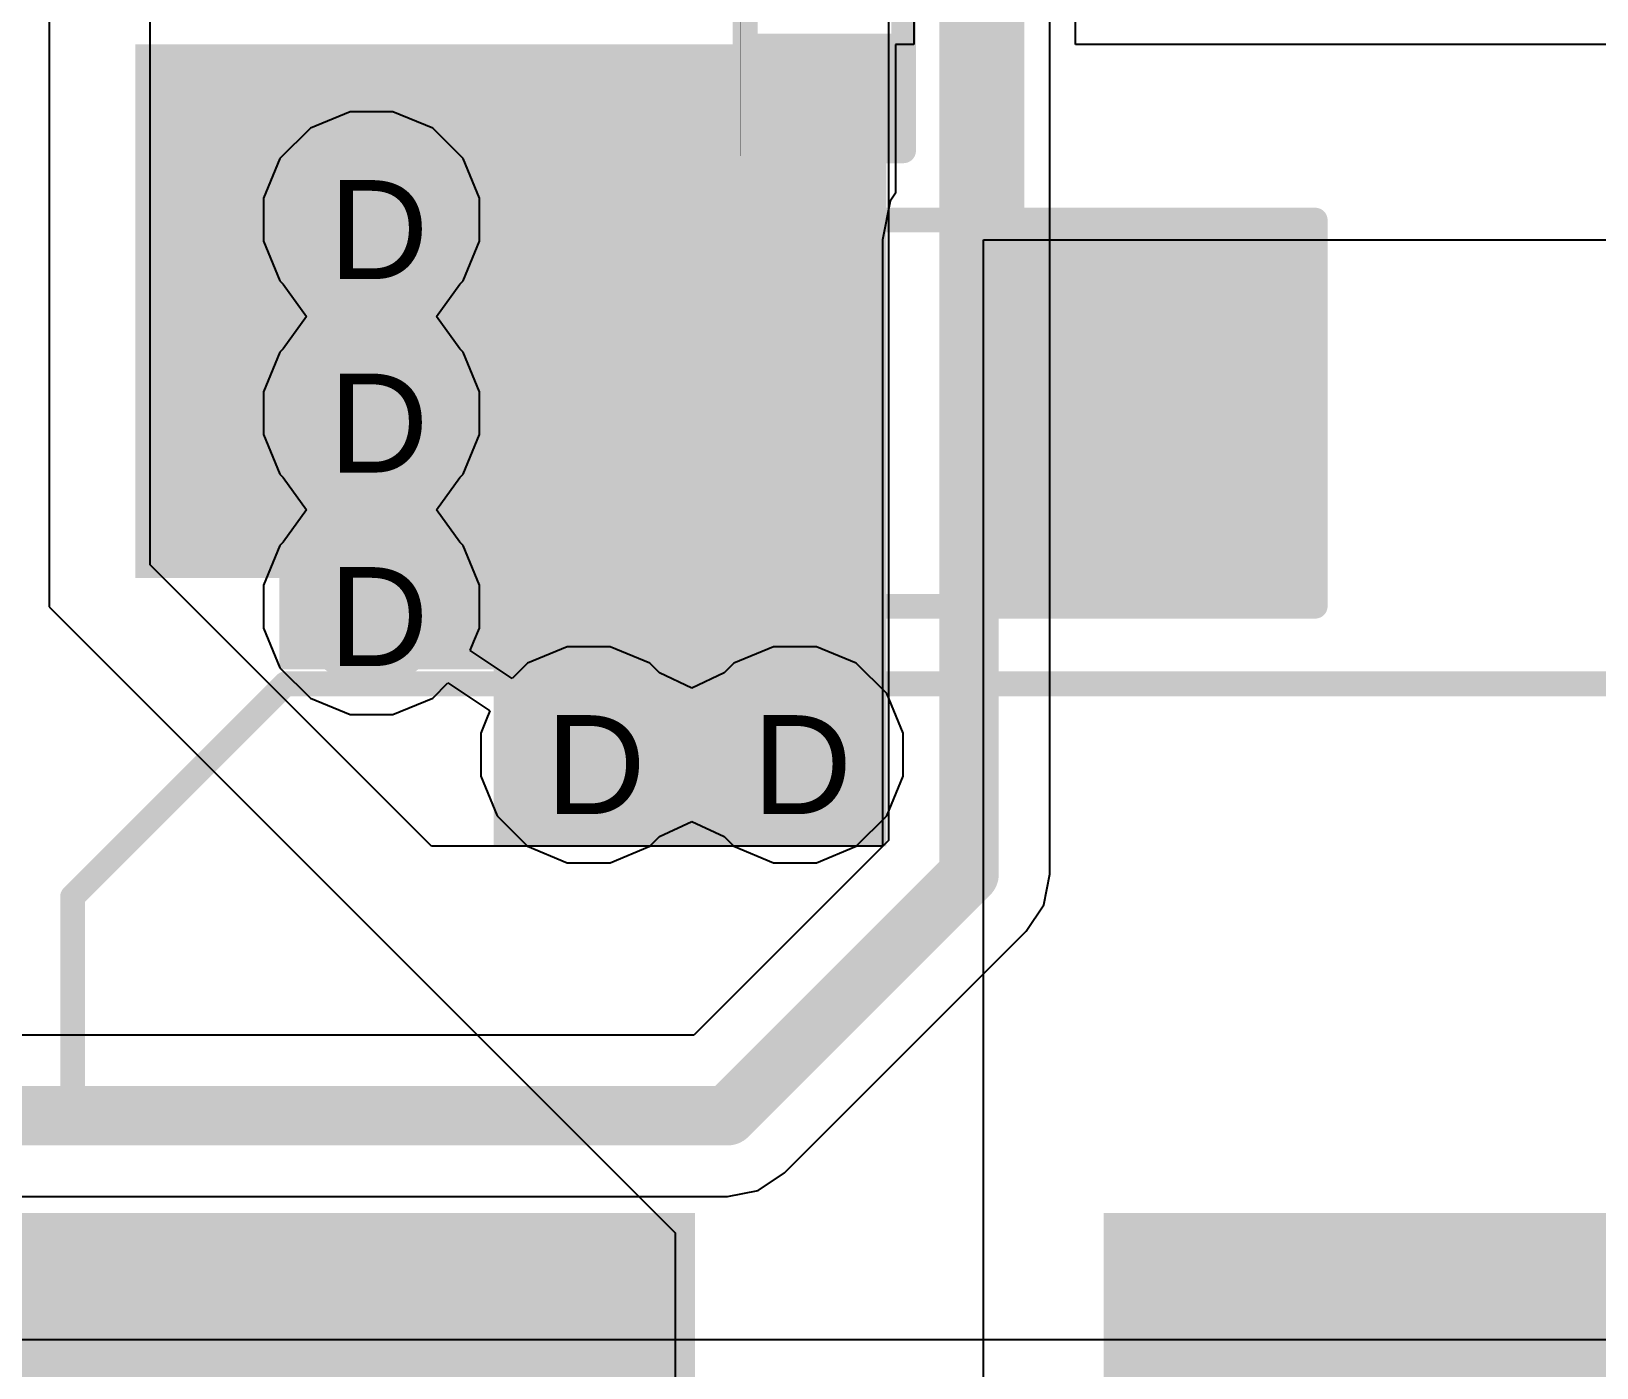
# Model space of a CAD drawing. Header units: inches. Extents: x 0 to 5401, y 0 to 5414.
# Drawn here: x 115.31 to 123.34, y 15.85 to 22.7 of the extents above; entities that cross this region are included whole.
import ezdxf

# ---------------------------------------------------------------- set-up
doc = ezdxf.new("R2010")
doc.units = ezdxf.units.IN
for name, color, linetype in [('Bottom Layer', 5, 'Continuous'), ('Bottom Solder', 6, 'Continuous'), ('Drill Drawing', 1, 'Continuous'), ('Layer 1', 16, 'Continuous'), ('Layer 2', 76, 'Continuous'), ('Top Layer', 1, 'Continuous'), ('Top Overlay', 2, 'Continuous'), ('Top Paste', 8, 'Continuous'), ('Top Solder', 216, 'Continuous'), ('Via Holes', 16, 'Continuous')]:
    doc.layers.add(name, color=color, linetype=linetype)
doc.styles.add('Arial', font='', dxfattribs={"height": 0.2})
doc.styles.get('Arial').set_extended_font_data('Arial')

# ---------------------------------------------------------------- blocks, each defined once
blk = doc.blocks.new('R___0402_98')
at = {"layer": 'Top Layer'}
for points in [[(-0.6985, -0.3175), (-0.6985, 0.3174999999999999), (-0.2413000000000001, 0.3175), (-0.2412999999999999, -0.3174999999999999)], [(0.2413000000000001, -0.3175), (0.2412999999999999, 0.3174999999999999), (0.6985, 0.3175), (0.6985, -0.3174999999999999)]]:
    blk.add_hatch(color=1, dxfattribs=at).paths.add_polyline_path(points)
at = {"layer": 'Top Paste'}
for points in [[(-0.6985, -0.3175), (-0.6985, 0.3174999999999999), (-0.2413000000000001, 0.3175), (-0.2412999999999999, -0.3174999999999999)], [(0.2413000000000001, -0.3175), (0.2412999999999999, 0.3174999999999999), (0.6985, 0.3175), (0.6985, -0.3174999999999999)]]:
    blk.add_hatch(color=8, dxfattribs=at).paths.add_polyline_path(points)
at = {"layer": 'Top Solder'}
for points in [[(-0.75350116, -0.3725011600000001), (-0.75350116, 0.3725011599999999), (-0.18629884, 0.3725011600000001), (-0.1862988399999999, -0.3725011599999999)], [(0.18629884, -0.3725011600000001), (0.1862988399999999, 0.3725011599999999), (0.75350116, 0.3725011600000001), (0.75350116, -0.3725011599999999)]]:
    blk.add_hatch(color=216, dxfattribs=at).paths.add_polyline_path(points)
at = {"layer": 'Top Overlay'}
for points in [[(-0.7874, -0.4064, 0.127, 0.127, 0), (-0.7874, 0.4064, 0.127, 0.127, 0)], [(0.7874, 0.4064, 0.127, 0.127, 0), (-0.7874, 0.4064, 0.127, 0.127, 0)], [(0.7874, -0.4064, 0.127, 0.127, 0), (0.7874, 0.4064, 0.127, 0.127, 0)], [(0.7874, -0.4064, 0.127, 0.127, 0), (-0.7874, -0.4064, 0.127, 0.127, 0)], [(0.8128, -0.4318, 0.0032258, 0.0032258, 0), (-0.8128, -0.4318, 0.0032258, 0.0032258, 0)]]:
    blk.add_lwpolyline(points, format="xyseb", dxfattribs=at)
for points in [[(-0.8191499999999999, 0.4064, 0.0635, 0.0635, 1), (-0.7556499999999999, 0.4064, 0.0635, 0.0635, 1)], [(-0.8191499999999999, 0.4064, 0.0635, 0.0635, 1), (-0.7556499999999999, 0.4064, 0.0635, 0.0635, 1)], [(0.7556499999999999, 0.4064, 0.0635, 0.0635, 1), (0.8191499999999999, 0.4064, 0.0635, 0.0635, 1)], [(0.7556499999999999, 0.4064, 0.0635, 0.0635, 1), (0.8191499999999999, 0.4064, 0.0635, 0.0635, 1)], [(-0.8191499999999999, -0.4064, 0.0635, 0.0635, 1), (-0.7556499999999999, -0.4064, 0.0635, 0.0635, 1)], [(-0.8191499999999999, -0.4064, 0.0635, 0.0635, 1), (-0.7556499999999999, -0.4064, 0.0635, 0.0635, 1)], [(0.7556499999999999, -0.4064, 0.0635, 0.0635, 1), (0.8191499999999999, -0.4064, 0.0635, 0.0635, 1)], [(0.7556499999999999, -0.4064, 0.0635, 0.0635, 1), (0.8191499999999999, -0.4064, 0.0635, 0.0635, 1)], [(-0.81360518, -0.4318, 0.0016129, 0.0016129, 1), (-0.8119948199999999, -0.4318, 0.0016129, 0.0016129, 1)], [(0.8119948199999999, -0.4318, 0.0016129, 0.0016129, 1), (0.81360518, -0.4318, 0.0016129, 0.0016129, 1)]]:
    blk.add_lwpolyline(points, format="xyseb", close=True, dxfattribs=at)
blk = doc.blocks.new('R___1206_102')
at = {"layer": 'Top Layer'}
for points in [[(-2.032, 0.889), (-0.508, 0.889), (-0.508, -0.889), (-2.032, -0.889)], [(0.508, 0.889), (2.032, 0.889), (2.032, -0.889), (0.508, -0.889)]]:
    blk.add_hatch(color=1, dxfattribs=at).paths.add_polyline_path(points)
at = {"layer": 'Top Paste'}
for points in [[(-2.032, 0.889), (-0.508, 0.889), (-0.508, -0.889), (-2.032, -0.889)], [(0.508, 0.889), (2.032, 0.889), (2.032, -0.889), (0.508, -0.889)]]:
    blk.add_hatch(color=8, dxfattribs=at).paths.add_polyline_path(points)
at = {"layer": 'Top Solder'}
for points in [[(-2.1336, 0.9905999999999999), (-0.4064, 0.9905999999999999), (-0.4064, -0.9905999999999999), (-2.1336, -0.9905999999999999)], [(0.4064, 0.9905999999999999), (2.1336, 0.9905999999999999), (2.1336, -0.9905999999999999), (0.4064, -0.9905999999999999)]]:
    blk.add_hatch(color=216, dxfattribs=at).paths.add_polyline_path(points)
at = {"layer": 'Top Overlay'}
for points in [[(-2.1336, -0.9905999999999999, 0.127, 0.127, 0), (-2.1336, 0.9905999999999999, 0.127, 0.127, 0)], [(-2.1336, 0.9905999999999999, 0.127, 0.127, 0), (2.1336, 0.9905999999999999, 0.127, 0.127, 0)], [(2.1336, -0.9905999999999999, 0.127, 0.127, 0), (2.1336, 0.9905999999999999, 0.127, 0.127, 0)], [(-2.1336, -0.9905999999999999, 0.127, 0.127, 0), (2.1336, -0.9905999999999999, 0.127, 0.127, 0)]]:
    blk.add_lwpolyline(points, format="xyseb", dxfattribs=at)
for points in [[(-2.16535, 0.9905999999999999, 0.0635, 0.0635, 1), (-2.10185, 0.9905999999999999, 0.0635, 0.0635, 1)], [(-2.16535, 0.9905999999999999, 0.0635, 0.0635, 1), (-2.10185, 0.9905999999999999, 0.0635, 0.0635, 1)], [(2.10185, 0.9905999999999999, 0.0635, 0.0635, 1), (2.16535, 0.9905999999999999, 0.0635, 0.0635, 1)], [(2.10185, 0.9905999999999999, 0.0635, 0.0635, 1), (2.16535, 0.9905999999999999, 0.0635, 0.0635, 1)], [(-2.16535, -0.9905999999999999, 0.0635, 0.0635, 1), (-2.10185, -0.9905999999999999, 0.0635, 0.0635, 1)], [(-2.16535, -0.9905999999999999, 0.0635, 0.0635, 1), (-2.10185, -0.9905999999999999, 0.0635, 0.0635, 1)], [(2.10185, -0.9905999999999999, 0.0635, 0.0635, 1), (2.16535, -0.9905999999999999, 0.0635, 0.0635, 1)], [(2.10185, -0.9905999999999999, 0.0635, 0.0635, 1), (2.16535, -0.9905999999999999, 0.0635, 0.0635, 1)]]:
    blk.add_lwpolyline(points, format="xyseb", close=True, dxfattribs=at)
blk = doc.blocks.new('UWX1E101MCL1GB__266')
at = {"layer": 'Top Layer'}
for points in [[(-1.15000024, 1.399999739999999), (-1.15000024, -1.399999740000001), (-6.1500004, -1.399999739999999), (-6.1500004, 1.399999740000001)], [(6.1500004, 1.399999739999999), (6.1500004, -1.399999740000001), (1.15000024, -1.399999739999999), (1.15000024, 1.399999740000001)]]:
    blk.add_hatch(color=1, dxfattribs=at).paths.add_polyline_path(points)
at = {"layer": 'Top Paste'}
for points in [[(-1.15000024, 1.399999739999999), (-1.15000024, -1.399999740000001), (-6.1500004, -1.399999739999999), (-6.1500004, 1.399999740000001)], [(6.1500004, 1.399999739999999), (6.1500004, -1.399999740000001), (1.15000024, -1.399999739999999), (1.15000024, 1.399999740000001)]]:
    blk.add_hatch(color=8, dxfattribs=at).paths.add_polyline_path(points)
at = {"layer": 'Top Solder'}
for points in [[(-1.04840024, 1.501599739999999), (-1.04840024, -1.501599740000001), (-6.2516004, -1.501599739999999), (-6.2516004, 1.501599740000001)], [(6.2516004, 1.501599739999999), (6.2516004, -1.501599740000001), (1.04840024, -1.501599739999999), (1.04840024, 1.501599740000001)]]:
    blk.add_hatch(color=216, dxfattribs=at).paths.add_polyline_path(points)
at = {"layer": 'Top Overlay'}
for points in [[(-4.2418, 3.1242, 0.127, 0.127, 0), (-3.1496, 4.2164, 0.127, 0.127, 0)], [(-3.1496, 4.2164, 0.127, 0.127, 0), (4.2672, 4.2164, 0.127, 0.127, 0)], [(-4.2418, 2.0828, 0.127, 0.127, 0), (-4.2418, 3.1242, 0.127, 0.127, 0)]]:
    blk.add_lwpolyline(points, format="xyseb", dxfattribs=at)
for points in [[(-3.18135, 4.2164, 0.0635, 0.0635, 1), (-3.11785, 4.2164, 0.0635, 0.0635, 1)], [(-3.18135, 4.2164, 0.0635, 0.0635, 1), (-3.11785, 4.2164, 0.0635, 0.0635, 1)], [(-4.27355, 3.1242, 0.0635, 0.0635, 1), (-4.21005, 3.1242, 0.0635, 0.0635, 1)], [(-4.27355, 3.1242, 0.0635, 0.0635, 1), (-4.21005, 3.1242, 0.0635, 0.0635, 1)], [(-4.27355, 2.0828, 0.0635, 0.0635, 1), (-4.21005, 2.0828, 0.0635, 0.0635, 1)]]:
    blk.add_lwpolyline(points, format="xyseb", close=True, dxfattribs=at)

msp = doc.modelspace()

# ---------------------------------------------------------------- hatches: boundary and pattern name
at = {"layer": 'Bottom Layer'}
h = msp.add_hatch(color=5, dxfattribs=at)
edge = h.paths.add_edge_path()
edge.add_arc((117.0589607, 21.73812518), 0.2999994, 0, 360)
h = msp.add_hatch(color=5, dxfattribs=at)
edge = h.paths.add_edge_path()
edge.add_arc((117.0589607, 20.74521124), 0.2999994, 0, 360)
h = msp.add_hatch(color=5, dxfattribs=at)
edge = h.paths.add_edge_path()
edge.add_arc((117.0589607, 19.7522973), 0.2999994, 0, 360)
h = msp.add_hatch(color=5, dxfattribs=at)
edge = h.paths.add_edge_path()
edge.add_arc((118.17321298, 18.99261124), 0.2999994, 0, 360)
h = msp.add_hatch(color=5, dxfattribs=at)
edge = h.paths.add_edge_path()
edge.add_arc((119.2324133, 18.99261124), 0.2999994, 0, 360)
at = {"layer": 'Bottom Solder'}
h = msp.add_hatch(color=6, dxfattribs=at)
edge = h.paths.add_edge_path()
edge.add_arc((117.0589607, 21.73812518), 0.4015993999999999, 0, 360)
h = msp.add_hatch(color=6, dxfattribs=at)
edge = h.paths.add_edge_path()
edge.add_arc((117.0589607, 20.74521124), 0.4015993999999999, 0, 360)
h = msp.add_hatch(color=6, dxfattribs=at)
edge = h.paths.add_edge_path()
edge.add_arc((117.0589607, 19.7522973), 0.4015993999999999, 0, 360)
h = msp.add_hatch(color=6, dxfattribs=at)
edge = h.paths.add_edge_path()
edge.add_arc((118.17321298, 18.99261124), 0.4015993999999999, 0, 360)
h = msp.add_hatch(color=6, dxfattribs=at)
edge = h.paths.add_edge_path()
edge.add_arc((119.2324133, 18.99261124), 0.4015993999999999, 0, 360)
at = {"layer": 'Layer 1'}
h = msp.add_hatch(color=16, dxfattribs=at)
edge = h.paths.add_edge_path()
edge.add_arc((117.0589607, 21.73812518), 0.2999994, 0, 360)
h = msp.add_hatch(color=16, dxfattribs=at)
edge = h.paths.add_edge_path()
edge.add_arc((117.0589607, 20.74521124), 0.2999994, 0, 360)
h = msp.add_hatch(color=16, dxfattribs=at)
edge = h.paths.add_edge_path()
edge.add_arc((117.0589607, 19.7522973), 0.2999994, 0, 360)
h = msp.add_hatch(color=16, dxfattribs=at)
edge = h.paths.add_edge_path()
edge.add_arc((118.17321298, 18.99261124), 0.2999994, 0, 360)
h = msp.add_hatch(color=16, dxfattribs=at)
edge = h.paths.add_edge_path()
edge.add_arc((119.2324133, 18.99261124), 0.2999994, 0, 360)
at = {"layer": 'Layer 2'}
h = msp.add_hatch(color=76, dxfattribs=at)
edge = h.paths.add_edge_path()
edge.add_arc((117.0589607, 21.73812518), 0.2999994, 0, 360)
h = msp.add_hatch(color=76, dxfattribs=at)
edge = h.paths.add_edge_path()
edge.add_arc((117.0589607, 20.74521124), 0.2999994, 0, 360)
h = msp.add_hatch(color=76, dxfattribs=at)
edge = h.paths.add_edge_path()
edge.add_arc((117.0589607, 19.7522973), 0.2999994, 0, 360)
h = msp.add_hatch(color=76, dxfattribs=at)
edge = h.paths.add_edge_path()
edge.add_arc((118.17321298, 18.99261124), 0.2999994, 0, 360)
h = msp.add_hatch(color=76, dxfattribs=at)
edge = h.paths.add_edge_path()
edge.add_arc((119.2324133, 18.99261124), 0.2999994, 0, 360)
at = {"layer": 'Top Layer'}
for points in [[(115.84747214, 19.89936584), (119.69971234, 19.89936584), (119.69971234, 22.63751124), (115.84747214, 22.63751124)], [(116.586, 19.431), (119.6997098, 19.431), (119.6997098, 22.63751124), (116.586, 22.63751124)], [(117.68546694, 18.52263504), (119.69971234, 18.52263504), (119.69971234, 22.63751124), (117.68546694, 22.63751124)]]:
    msp.add_hatch(color=1, dxfattribs=at).paths.add_polyline_path(points)
h = msp.add_hatch(color=1, dxfattribs=at)
edge = h.paths.add_edge_path()
edge.add_arc((117.0589607, 21.73812518), 0.2999994, 0, 360)
h = msp.add_hatch(color=1, dxfattribs=at)
edge = h.paths.add_edge_path()
edge.add_arc((117.0589607, 20.74521124), 0.2999994, 0, 360)
h = msp.add_hatch(color=1, dxfattribs=at)
edge = h.paths.add_edge_path()
edge.add_arc((117.0589607, 19.7522973), 0.2999994, 0, 360)
h = msp.add_hatch(color=1, dxfattribs=at)
edge = h.paths.add_edge_path()
edge.add_arc((118.17321298, 18.99261124), 0.2999994, 0, 360)
h = msp.add_hatch(color=1, dxfattribs=at)
edge = h.paths.add_edge_path()
edge.add_arc((119.2324133, 18.99261124), 0.2999994, 0, 360)
at = {"layer": 'Top Solder'}
h = msp.add_hatch(color=216, dxfattribs=at)
edge = h.paths.add_edge_path()
edge.add_arc((117.0589607, 21.73812518), 0.4015993999999999, 0, 360)
h = msp.add_hatch(color=216, dxfattribs=at)
edge = h.paths.add_edge_path()
edge.add_arc((117.0589607, 20.74521124), 0.4015993999999999, 0, 360)
h = msp.add_hatch(color=216, dxfattribs=at)
edge = h.paths.add_edge_path()
edge.add_arc((117.0589607, 19.7522973), 0.4015993999999999, 0, 360)
h = msp.add_hatch(color=216, dxfattribs=at)
edge = h.paths.add_edge_path()
edge.add_arc((118.17321298, 18.99261124), 0.4015993999999999, 0, 360)
h = msp.add_hatch(color=216, dxfattribs=at)
edge = h.paths.add_edge_path()
edge.add_arc((119.2324133, 18.99261124), 0.4015993999999999, 0, 360)
at = {"layer": 'Via Holes'}
h = msp.add_hatch(color=7, dxfattribs=at)
edge = h.paths.add_edge_path()
edge.add_arc((117.0589607, 21.73812518), 0.1499997, 0, 360)
h = msp.add_hatch(color=7, dxfattribs=at)
edge = h.paths.add_edge_path()
edge.add_arc((117.0589607, 20.74521124), 0.1499997, 0, 360)
h = msp.add_hatch(color=7, dxfattribs=at)
edge = h.paths.add_edge_path()
edge.add_arc((117.0589607, 19.7522973), 0.1499997, 0, 360)
h = msp.add_hatch(color=7, dxfattribs=at)
edge = h.paths.add_edge_path()
edge.add_arc((118.17321298, 18.99261124), 0.1499997, 0, 360)
h = msp.add_hatch(color=7, dxfattribs=at)
edge = h.paths.add_edge_path()
edge.add_arc((119.2324133, 18.99261124), 0.1499997, 0, 360)

# ---------------------------------------------------------------- linework, layer by layer
at = {"layer": 'Bottom Layer'}
for p, q in [((120.53934744, 18.38006992), (120.53934744, 29.8808394)), ((119.71062164, 29.70920398), (119.71062164, 18.55170534)), ((119.71062164, 18.55170534), (118.71323476, 17.55431846)), ((120.50780572, 18.22150026), (120.53934744, 18.38006992)), ((120.4179837, 18.08707076), (120.50780572, 18.22150026)), ((119.17786934, 16.8469564), (120.4179837, 18.08707076)), ((118.71323476, 17.55431846), (113.28150064, 17.55431846)), ((119.04343984, 16.75713438), (119.17786934, 16.8469564)), ((43.0447831, 16.72559266), (118.88487018, 16.72559266)), ((118.88487018, 16.72559266), (119.04343984, 16.75713438)), ((142.79246524, 15.9908621), (38.51276016, 15.9908621))]:
    msp.add_line(p, q, dxfattribs=at)
for points in [[(120.12498454, 18.38006992, 0.3048, 0.3048, 0), (120.12498454, 29.8808394, 0.3048, 0.3048, 0)], [(118.88487018, 17.13995556, 0.3048, 0.3048, 0), (120.12498454, 18.38006992, 0.3048, 0.3048, 0)], [(43.0447831, 17.13995556, 0.3048, 0.3048, 0), (118.88487018, 17.13995556, 0.3048, 0.3048, 0)]]:
    msp.add_lwpolyline(points, format="xyseb", dxfattribs=at)
for points in [[(120.04878454, 18.38006992, 0.1524, 0.1524, 1), (120.20118454, 18.38006992, 0.1524, 0.1524, 1)], [(120.04878454, 18.38006992, 0.1524, 0.1524, 1), (120.20118454, 18.38006992, 0.1524, 0.1524, 1)], [(118.80867018, 17.13995556, 0.1524, 0.1524, 1), (118.96107018, 17.13995556, 0.1524, 0.1524, 1)], [(118.80867018, 17.13995556, 0.1524, 0.1524, 1), (118.96107018, 17.13995556, 0.1524, 0.1524, 1)]]:
    msp.add_lwpolyline(points, format="xyseb", close=True, dxfattribs=at)
at = {"layer": 'Layer 2'}
for p, q in [((116.9487628, 22.29212458), (116.74514624, 22.20778388)), ((117.1691586, 22.29212458), (116.9487628, 22.29212458)), ((117.37277516, 22.20778388), (117.1691586, 22.29212458)), ((116.74514624, 22.20778388), (116.589302, 22.05193964)), ((117.5286194, 22.05193964), (117.37277516, 22.20778388)), ((116.589302, 22.05193964), (116.5049613, 21.84832308)), ((117.6129601, 21.84832308), (117.5286194, 22.05193964)), ((116.5049613, 21.84832308), (116.5049613, 21.62792728)), ((117.6129601, 21.62792728), (117.6129601, 21.84832308)), ((116.5049613, 21.62792728), (116.589302, 21.42431072)), ((117.5286194, 21.42431072), (117.6129601, 21.62792728)), ((116.589302, 21.42431072), (116.60601012, 21.4076026)), ((116.60601012, 21.4076026), (116.72579906, 21.24166694)), ((117.39212234, 21.24166948), (117.51191128, 21.4076026)), ((117.51191128, 21.4076026), (117.5286194, 21.42431072)), ((116.72579906, 21.24166694), (116.60601012, 21.07573382)), ((117.51191128, 21.07573382), (117.39212234, 21.24166948)), ((116.589302, 21.0590257), (116.5049613, 20.85540914)), ((116.60601012, 21.07573382), (116.589302, 21.0590257)), ((117.5286194, 21.0590257), (117.51191128, 21.07573382)), ((117.6129601, 20.85540914), (117.5286194, 21.0590257)), ((116.5049613, 20.85540914), (116.5049613, 20.63501334)), ((117.6129601, 20.63501334), (117.6129601, 20.85540914)), ((116.5049613, 20.63501334), (116.589302, 20.43139678)), ((117.5286194, 20.43139678), (117.6129601, 20.63501334)), ((116.589302, 20.43139678), (116.60601012, 20.41468866)), ((116.60601012, 20.41468866), (116.72579906, 20.248753)), ((117.39212234, 20.24875554), (117.51191128, 20.41468866)), ((117.51191128, 20.41468866), (117.5286194, 20.43139678)), ((116.72579906, 20.248753), (116.60601012, 20.08281988)), ((117.51191128, 20.08281988), (117.39212234, 20.24875554)), ((116.60601012, 20.08281988), (116.589302, 20.06611176)), ((117.5286194, 20.06611176), (117.51191128, 20.08281988)), ((116.589302, 20.06611176), (116.5049613, 19.8624952)), ((117.6129601, 19.8624952), (117.5286194, 20.06611176)), ((116.5049613, 19.8624952), (116.5049613, 19.6420994)), ((117.6129601, 19.6420994), (117.6129601, 19.8624952)), ((116.5049613, 19.6420994), (116.589302, 19.43848284)), ((117.58470514, 19.5738877), (117.6129601, 19.6420994)), ((117.56554846, 19.52762668), (117.58470514, 19.5738877)), ((117.78087442, 19.38375092), (117.56554846, 19.52762668)), ((118.06301508, 19.54661064), (117.85939852, 19.46226994)), ((118.28341088, 19.54661064), (118.06301508, 19.54661064)), ((118.48702744, 19.46226994), (118.28341088, 19.54661064)), ((119.1222154, 19.54661064), (118.91859884, 19.46226994)), ((119.3426112, 19.54661064), (119.1222154, 19.54661064)), ((119.54622776, 19.46226994), (119.3426112, 19.54661064)), ((116.589302, 19.43848284), (116.74514624, 19.2826386)), ((117.85939852, 19.46226994), (117.78087442, 19.38375092)), ((118.53687748, 19.4124199), (118.48702744, 19.46226994)), ((118.91859884, 19.46226994), (118.8687488, 19.4124199)), ((119.702072, 19.3064257), (119.54622776, 19.46226994)), ((117.37277516, 19.2826386), (117.45129926, 19.36115762)), ((117.45129926, 19.36115762), (117.66662522, 19.21728186)), ((118.70281314, 19.33455366), (118.53687748, 19.4124199)), ((118.8687488, 19.4124199), (118.70281314, 19.33455366)), ((116.74514624, 19.2826386), (116.9487628, 19.1982979)), ((117.1691586, 19.1982979), (117.37277516, 19.2826386)), ((119.7864127, 19.10280914), (119.702072, 19.3064257)), ((116.9487628, 19.1982979), (117.1691586, 19.1982979)), ((117.66662522, 19.21728186), (117.64746854, 19.17102084)), ((117.64746854, 19.17102084), (117.61921358, 19.10280914)), ((117.61921358, 19.10280914), (117.61921358, 18.88241334)), ((119.7864127, 18.88241334), (119.7864127, 19.10280914)), ((117.61921358, 18.88241334), (117.70355428, 18.67879678)), ((119.702072, 18.67879678), (119.7864127, 18.88241334)), ((117.70355428, 18.67879678), (117.85939852, 18.52295254)), ((118.53687748, 18.57280258), (118.70281314, 18.65066882)), ((118.70281314, 18.65066882), (118.8687488, 18.57280258)), ((119.54622776, 18.52295254), (119.702072, 18.67879678)), ((118.48702744, 18.52295254), (118.53687748, 18.57280258)), ((118.8687488, 18.57280258), (118.91859884, 18.52295254)), ((117.85939852, 18.52295254), (118.06301508, 18.43861184)), ((118.28341088, 18.43861184), (118.48702744, 18.52295254)), ((118.91859884, 18.52295254), (119.1222154, 18.43861184)), ((119.3426112, 18.43861184), (119.54622776, 18.52295254)), ((118.06301508, 18.43861184), (118.28341088, 18.43861184)), ((119.1222154, 18.43861184), (119.3426112, 18.43861184))]:
    msp.add_line(p, q, dxfattribs=at)
at = {"layer": 'Top Layer'}
for p, q in [((115.40461298, 30.06701124), (115.40461298, 19.7522973)), ((115.9225647, 19.96684094), (115.9225647, 29.1850191)), ((120.67037588, 22.63751124), (120.67037588, 24.02181124)), ((119.84165008, 22.86611124), (119.84165008, 22.63751124)), ((119.84165008, 22.63751124), (119.74800028, 22.63751124)), ((119.74800028, 22.63751124), (119.74800028, 21.87389834)), ((126.5555127, 22.63751124), (120.67037588, 22.63751124)), ((119.74800028, 21.87389834), (119.72028634, 21.83242268)), ((119.72028634, 21.83242268), (119.68086046, 21.63421124)), ((119.68086046, 21.63421124), (119.68086046, 18.52263504)), ((120.19881218, 12.11561204), (120.19881218, 21.63421124)), ((120.19881218, 21.63421124), (124.18346766, 21.63421124)), ((117.3667706, 18.52263504), (115.9225647, 19.96684094)), ((115.40461298, 19.7522973), (118.61701194, 16.53989834)), ((119.68086046, 18.52263504), (117.3667706, 18.52263504)), ((118.61701194, 16.53989834), (118.61701194, 12.04640974))]:
    msp.add_line(p, q, dxfattribs=at)
for points in [[(120.25601298, 21.65321044, 0.3048, 0.3048, 0), (120.25601298, 24.46581086, 0.3048, 0.3048, 0)], [(120.25601298, 21.65321044, 0.3048, 0.3048, 0), (121.03701218, 20.87221124, 0.3048, 0.3048, 0)], [(121.03701218, 20.74521124, 0.3048, 0.3048, 0), (121.03701218, 20.87221124, 0.3048, 0.3048, 0)]]:
    msp.add_lwpolyline(points, format="xyseb", dxfattribs=at)
for points in [[(120.17981298, 21.65321044, 0.1524, 0.1524, 1), (120.33221298, 21.65321044, 0.1524, 0.1524, 1)], [(120.17981298, 21.65321044, 0.1524, 0.1524, 1), (120.33221298, 21.65321044, 0.1524, 0.1524, 1)], [(120.96081218, 20.87221124, 0.1524, 0.1524, 1), (121.11321218, 20.87221124, 0.1524, 0.1524, 1)], [(120.96081218, 20.87221124, 0.1524, 0.1524, 1), (121.11321218, 20.87221124, 0.1524, 0.1524, 1)], [(120.96081218, 20.74521124, 0.1524, 0.1524, 1), (121.11321218, 20.74521124, 0.1524, 0.1524, 1)]]:
    msp.add_lwpolyline(points, format="xyseb", close=True, dxfattribs=at)

# ---------------------------------------------------------------- block references
at = {"rotation": 270}
msp.add_blockref('R___0402_98', (119.38221234, 22.87881124), dxfattribs=at)
for name, p in [('R___1206_102', (119.76701218, 20.74521124)), ('UWX1E101MCL1GB__266', (119.76701218, 15.1398986))]:
    msp.add_blockref(name, p)

# ---------------------------------------------------------------- texts
at = {"layer": 'Drill Drawing', "style": 'Arial'}
for p in [(116.8388824, 21.433409), (116.8388824, 20.44049506), (116.8388824, 19.44758112), (117.95313468, 18.68789506), (119.012335, 18.68789506)]:
    msp.add_text('D', height=0.508, dxfattribs=at).set_placement(p)

doc.saveas('drawing.dxf')
